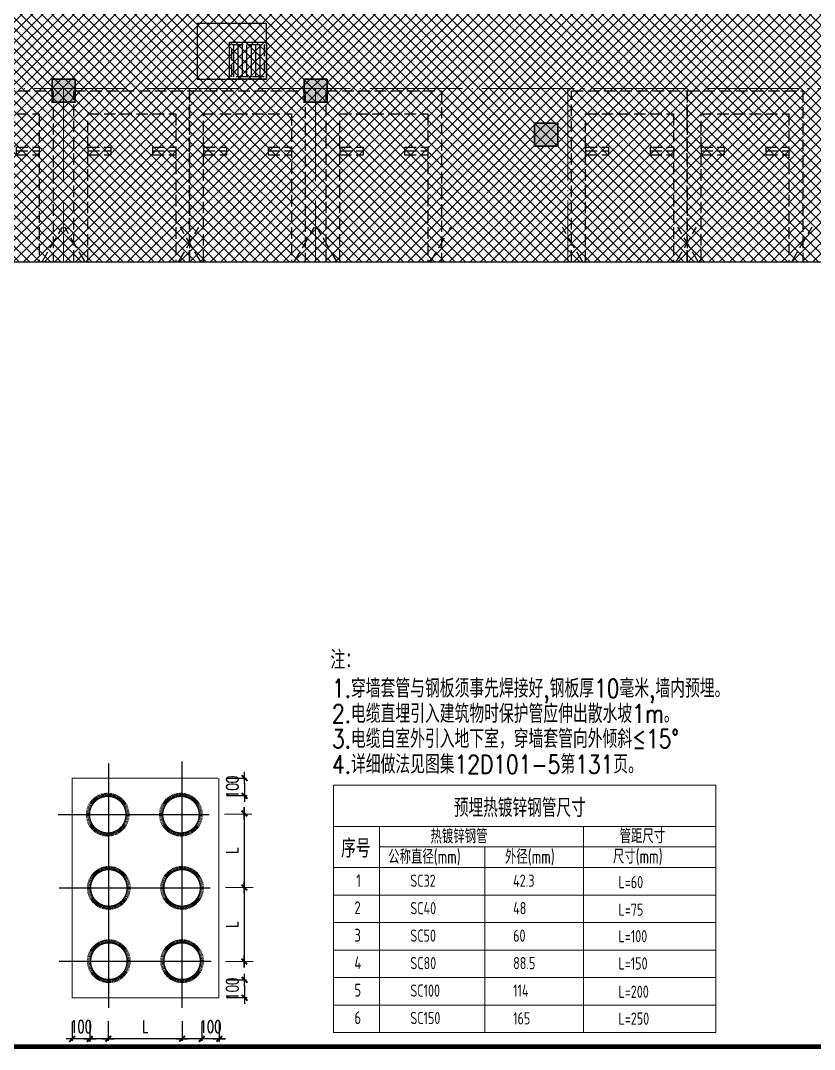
# Model space of a CAD drawing. Extents: x 3002737 to 4077523, y -995787 to -7267.
# Drawn here: x 3454738 to 3471904, y -757247 to -735006 of the extents above; entities that cross this region are included whole.
import ezdxf
from ezdxf.xclip import XClip

# ---------------------------------------------------------------- set-up
doc = ezdxf.new("R2010")
doc.units = 0
doc.header["$LTSCALE"] = 1000
doc.header["$MEASUREMENT"] = 0
doc.header["$XCLIPFRAME"] = 2
for name, pattern in [('CENTER', [50.8, 31.75, -6.35, 6.35, -6.35]), ('DASH', [0.35, 0.25, -0.1]), ('DOTE', [2.42, 2, -0.2, 0.02, -0.2])]:
    doc.linetypes.add(name, pattern=pattern)
doc.layers.get('0').update_dxf_attribs({"linetype": 'CONTINUOUS'})
doc.layers.get('Defpoints').update_dxf_attribs({"linetype": 'CONTINUOUS'})
for name, color, linetype in [('!!DIM-照明', 7, 'CONTINUOUS'), ('0-R集水坑', 191, 'CONTINUOUS'), ('HS-A-停车位（标准）', 9, 'CONTINUOUS'), ('人防尺寸', 8, 'CONTINUOUS'), ('照明平面导线层', 3, 'CONTINUOUS'), ('照明平面设备层', 2, 'CONTINUOUS')]:
    doc.layers.add(name, color=color, linetype=linetype)
for name, color, linetype, lineweight in [('DOTE', 19, 'DOTE', 9), ('PUB_TEXT', 7, 'CONTINUOUS', 20), ('图框', 147, 'CONTINUOUS', 20), ('填充', 251, 'CONTINUOUS', 5), ('砼柱', 2, 'CONTINUOUS', 35)]:
    doc.layers.add(name, color=color, linetype=linetype, lineweight=lineweight)
doc.styles.add('_HZTXT', font='isocp2.shx', dxfattribs={"width": 0.8, "bigfont": 'hztxt.shx'})
doc.styles.add('_TEL_DIM', font='SIMPLEX', dxfattribs={"width": 0.8, "height": 3.5, "bigfont": 'HZTXT'})
doc.styles.add('DIM_FONT', font='SIMPLEX', dxfattribs={"width": 0.7, "bigfont": 'GBCBIG'})

# ---------------------------------------------------------------- blocks, each defined once
blk = doc.blocks.new('_DIMX')
blk.add_line((-150, 0), (150, 0))
at = {"const_width": 50}
blk.add_lwpolyline([(-70, -70), (70, 70)], dxfattribs=at)
blk = doc.blocks.new('A$C25A378E3')
at = {"layer": 'HS-A-停车位（标准）', "linetype": 'DASH'}
for p, q in [((300, 4280), (800, 4280)), ((300, 4280), (300, 4120)), ((800, 4280), (800, 4120)), ((1700, 4280), (2200, 4280)), ((1700, 4280), (1700, 4120)), ((2200, 4280), (2200, 4120)), ((300, 4200), (800, 4200)), ((300, 4120), (800, 4120)), ((1700, 4200), (2200, 4200)), ((1700, 4120), (2200, 4120)), ((300, 1700), (-200, 2550)), ((2200, 1700), (2700, 2550))]:
    blk.add_line(p, q, dxfattribs=at)
for points in [[(0, 5500), (2500, 5500), (2500, 0), (0, 0)], [(300, 5000), (2200, 5000), (2200, 0), (300, 0)]]:
    blk.add_lwpolyline(points, close=True, dxfattribs=at)
blk = doc.blocks.new('TIY8O')
at = {"layer": '0-R集水坑', "linetype": 'DASH'}
h = blk.add_hatch(dxfattribs=at)
h.set_pattern_fill('LINE', color=191, scale=100, angle=-90, style=0)
h.set_pattern_definition([(270, (-235326.66, -492619.82), (95.25, -8e-14), [])])
h.paths.add_polyline_path([(251193, 63603), (251193, 62903), (250493, 62903), (250493, 63603)])
at = {"layer": '0-R集水坑', "color": 191, "elevation": 0}
for points in [[(250443, 62453), (251943, 62453), (251943, 63653), (250443, 63653)], [(251243, 63653), (251243, 62853), (250443, 62853), (250443, 63653)]]:
    blk.add_lwpolyline(points, close=True, dxfattribs=at)
at = {"layer": '0-R集水坑', "color": 191, "linetype": 'DASH', "elevation": 0}
blk.add_lwpolyline([(251193, 63603), (251193, 62903), (250493, 62903), (250493, 63603)], close=True, dxfattribs=at)
blk = doc.blocks.new('A$C24B36177')
for points in [[(-10525, -29697), (-11025, -29697), (-11025, -30197), (-10525, -30197)], [(-5075, -29697), (-5575, -29697), (-5575, -30197), (-5075, -30197)], [(-90, -30647), (-590, -30647), (-590, -31147), (-90, -31147)]]:
    blk.add_hatch(color=252).paths.add_polyline_path(points)
at = {"layer": '砼柱', "color": 252, "lineweight": 35}
for points in [[(-10525, -29697), (-11025, -29697), (-11025, -30197), (-10525, -30197)], [(-5075, -29697), (-5575, -29697), (-5575, -30197), (-5075, -30197)], [(-90, -30647), (-590, -30647), (-590, -31147), (-90, -31147)]]:
    blk.add_lwpolyline(points, close=True, dxfattribs=at)
blk = doc.blocks.new('A$C74D73064')
at = {"layer": '填充'}
h = blk.add_hatch(dxfattribs=at)
h.set_pattern_fill('ANSI37', color=252, scale=100, style=0)
h.set_pattern_definition([(45, (953418.07, -464688.25), (-112.253202, 112.253202), []), (135, (953418.07, -464688.25), (-112.253202, -112.253202), [])])
h.paths.add_polyline_path([(80665, 65672), (80665, 67372), (76315, 67372), (76315, 65922), (73815, 65922), (73816, 63022), (71716, 63022), (71716, 58173), (76465, 58173), (76465, 57472), (81365, 57472), (81365, 59522), (81765, 59522), (81765, 61372), (79315, 61373), (79315, 65672)], flags=16)
h.paths.add_polyline_path([(63315, 70272), (117315, 70272), (117315, 50772), (63315, 50772)])
h.paths.add_polyline_path([(104915, 66523), (104915, 67421), (100066, 67423), (100066, 65673), (101316, 65673), (101315, 61473), (96715, 61473), (96715, 58173), (101465, 58173), (101465, 57472), (104165, 57472), (104165, 59522), (107365, 59522), (107365, 63822), (106865, 63822), (106865, 66523)], flags=16)
at = {"color": 252}
blk.add_lwpolyline([(63315, 70272), (117315, 70272), (117315, 50772), (63315, 50772)], close=True, dxfattribs=at)
at = {"layer": 'DOTE', "color": 252}
for p, q in [((196116, 54519), (-86385, 54519)), ((89330, 54519), (89330, 8149)), ((94780, 54519), (94780, 8149)), ((100230, 54519), (100230, 8149))]:
    blk.add_line(p, q, dxfattribs=at)
at = {"layer": '填充', "color": 252}
blk.add_lwpolyline([(63315, 70272), (117315, 70272), (117315, 50772), (63315, 50772)], close=True, dxfattribs=at)
at = {"color": 252}
blk.add_blockref('A$C24B36177', (100105, 84419), dxfattribs=at)
at = {"layer": '0-R集水坑', "color": 252, "rotation": 180}
blk.add_blockref('TIY8O', (344158, 118375, 0), dxfattribs=at)
at = {"layer": 'HS-A-停车位（标准）', "color": 252, "linetype": 'DASH', "rotation": 0.000644038787326284}
for p in [(86605, 48969), (89555, 48969), (92055, 48969), (95005, 48969), (100315, 48969), (102815, 48969)]:
    blk.add_blockref('A$C25A378E3', p, dxfattribs=at)

msp = doc.modelspace()

# ---------------------------------------------------------------- linework, layer by layer
at = {"color": 0, "linetype": 'ByBlock'}
for p, q in [((3459576.8, -752146), (3459576.8, -753744.7)), ((3459576.8, -753746.8), (3459576.8, -755345.5)), ((3456632.1, -757016), (3455841.9, -757016)), ((3458231.2, -757016), (3456633.9, -757016)), ((3459023.9, -757016), (3458232.9, -757016))]:
    msp.add_line(p, q, dxfattribs=at)
at = {"layer": 'Defpoints', "color": 0, "linetype": 'ByBlock'}
for p in [(3459576.8, -752145.1), (3459639.7, -752145.1), (3459639.7, -752145.1), (3459576.8, -753745.6), (3459639.7, -753745.6), (3459639.7, -753745.9), (3459576.8, -755346.4), (3459639.6, -755346.4), (3459639.6, -755346.4), (3455838, -757016), (3455855.8, -756952.5), (3455855.8, -757019.4), (3456633, -756949.1), (3456633, -756949.1), (3456633, -757016), (3458232.1, -756949.1), (3458232.1, -756949.1), (3458232.1, -757016), (3458638.8, -757016), (3458656.6, -756952.5), (3458656.6, -757019.4)]:
    msp.add_point(p, dxfattribs=at)
at = {"layer": 'PUB_TEXT', "color": 7}
for p, q in [((3459000.5, -751381.3), (3455856.8, -751381.3)), ((3455856.8, -751381.3), (3455856.8, -756131.3)), ((3459024.5, -756131.3), (3459024.5, -751381.3)), ((3456501, -751794.7), (3456478.4, -751725.2)), ((3456520.9, -751788.9), (3456502, -751718.3)), ((3456541.1, -751784.1), (3456525.9, -751712.6)), ((3456561.5, -751780.4), (3456550, -751708.2)), ((3456582, -751777.8), (3456574.4, -751705.1)), ((3456602.7, -751776.2), (3456598.9, -751703.2)), ((3456623.4, -751775.7), (3456623.4, -751702.7)), ((3456644.1, -751776.4), (3456648, -751703.4)), ((3456664.8, -751778.1), (3456672.4, -751705.4)), ((3456685.3, -751780.8), (3456696.8, -751708.6)), ((3456705.7, -751784.7), (3456720.9, -751713.2)), ((3456725.9, -751789.6), (3456744.8, -751719)), ((3456745.7, -751795.5), (3456768.3, -751726)), ((3458084.8, -751794.7), (3458062.2, -751725.2)), ((3458104.7, -751788.9), (3458085.8, -751718.3)), ((3458124.9, -751784.1), (3458109.7, -751712.6)), ((3458145.3, -751780.4), (3458133.9, -751708.2)), ((3458165.9, -751777.8), (3458158.2, -751705.1)), ((3458186.5, -751776.2), (3458182.7, -751703.2)), ((3458207.3, -751775.7), (3458207.3, -751702.7)), ((3458228, -751776.4), (3458231.8, -751703.4)), ((3458248.6, -751778.1), (3458256.3, -751705.4)), ((3458269.2, -751780.8), (3458280.6, -751708.6)), ((3458289.6, -751784.7), (3458304.7, -751713.2)), ((3458309.7, -751789.6), (3458328.6, -751719)), ((3458329.5, -751795.5), (3458352.1, -751726)), ((3461508, -756880.8), (3461508, -751535.5)), ((3461508, -751535.5), (3469770.1, -751535.5)), ((3469770.1, -751535.5), (3469770.1, -756880.8)), ((3456279.8, -751972.6), (3456216.5, -751936)), ((3456290.7, -751954.9), (3456229.4, -751915.1)), ((3456302.5, -751937.9), (3456243.4, -751894.9)), ((3456315.2, -751921.5), (3456258.4, -751875.5)), ((3456328.7, -751905.8), (3456274.4, -751856.9)), ((3456343, -751890.8), (3456291.4, -751839.1)), ((3456358.1, -751876.6), (3456309.2, -751822.2)), ((3456373.9, -751863.2), (3456327.9, -751806.4)), ((3456390.4, -751850.6), (3456347.5, -751791.5)), ((3456407.6, -751838.9), (3456367.7, -751777.6)), ((3456425.3, -751828.1), (3456388.7, -751764.8)), ((3456443.5, -751818.3), (3456410.3, -751753.2)), ((3456462.3, -751809.4), (3456432.5, -751742.7)), ((3456481.4, -751801.6), (3456455.2, -751733.3)), ((3456765.2, -751802.5), (3456791.4, -751734.3)), ((3456784.4, -751810.5), (3456814.1, -751743.7)), ((3456803, -751819.5), (3456836.2, -751754.4)), ((3456821.2, -751829.5), (3456857.8, -751766.2)), ((3456838.9, -751840.3), (3456878.7, -751779)), ((3456855.9, -751852.1), (3456898.9, -751793)), ((3456872.3, -751864.8), (3456918.3, -751808)), ((3456888, -751878.3), (3456936.9, -751824)), ((3456903, -751892.7), (3456954.7, -751841)), ((3456917.2, -751907.7), (3456971.6, -751858.8)), ((3456930.6, -751923.6), (3456987.4, -751877.6)), ((3456943.2, -751940), (3457002.3, -751897.1)), ((3456954.9, -751957.2), (3457016.2, -751917.4)), ((3456965.7, -751974.9), (3457029, -751938.3)), ((3457863.7, -751972.6), (3457800.4, -751936)), ((3457874.6, -751954.9), (3457813.3, -751915.1)), ((3457886.4, -751937.9), (3457827.2, -751894.9)), ((3457899, -751921.5), (3457842.2, -751875.5)), ((3457912.6, -751905.8), (3457858.2, -751856.9)), ((3457926.9, -751890.8), (3457875.2, -751839.1)), ((3457942, -751876.6), (3457893.1, -751822.2)), ((3457957.8, -751863.2), (3457911.8, -751806.4)), ((3457974.3, -751850.6), (3457931.3, -751791.5)), ((3457991.4, -751838.9), (3457951.6, -751777.6)), ((3458009.1, -751828.1), (3457972.6, -751764.8)), ((3458027.4, -751818.3), (3457994.2, -751753.2)), ((3458046.1, -751809.4), (3458016.4, -751742.7)), ((3458065.3, -751801.6), (3458039.1, -751733.3)), ((3458349.1, -751802.5), (3458375.3, -751734.3)), ((3458368.2, -751810.5), (3458397.9, -751743.7)), ((3458386.9, -751819.5), (3458420.1, -751754.4)), ((3458405.1, -751829.5), (3458441.6, -751766.2)), ((3458422.7, -751840.4), (3458462.5, -751779)), ((3458439.7, -751852.1), (3458482.7, -751793)), ((3458456.1, -751864.8), (3458502.1, -751808)), ((3458471.9, -751878.3), (3458520.8, -751824)), ((3458486.9, -751892.7), (3458538.5, -751841)), ((3458501.1, -751907.7), (3458555.4, -751858.8)), ((3458514.5, -751923.6), (3458571.3, -751877.6)), ((3458527, -751940), (3458586.2, -751897.1)), ((3458538.7, -751957.2), (3458600, -751917.4)), ((3458549.5, -751974.9), (3458612.8, -751938.3)), ((3456226.1, -752170.4), (3456153, -752170.4)), ((3456226.7, -752149.7), (3456153.8, -752145.8)), ((3456228.4, -752129), (3456155.8, -752121.4)), ((3456231.2, -752108.5), (3456159, -752097)), ((3456235.1, -752088.1), (3456163.6, -752072.9)), ((3456240, -752067.9), (3456169.4, -752049)), ((3456245.9, -752048.1), (3456176.4, -752025.5)), ((3456252.9, -752028.6), (3456184.7, -752002.4)), ((3456260.9, -752009.4), (3456194.1, -751979.7)), ((3456269.9, -751990.8), (3456204.8, -751957.6)), ((3456975.5, -751993.1), (3457040.6, -751959.9)), ((3456984.4, -752011.9), (3457051.1, -751982.1)), ((3456992.2, -752031), (3457060.5, -752004.8)), ((3456999.1, -752050.6), (3457068.6, -752028)), ((3457004.9, -752070.5), (3457075.5, -752051.6)), ((3457009.7, -752090.7), (3457081.2, -752075.5)), ((3457013.4, -752111.1), (3457085.6, -752099.6)), ((3457016, -752131.6), (3457088.7, -752124)), ((3457017.6, -752152.3), (3457090.6, -752148.5)), ((3457018.1, -752173), (3457091.1, -752173)), ((3457810, -752170.4), (3457736.9, -752170.4)), ((3457810.6, -752149.7), (3457737.6, -752145.8)), ((3457812.3, -752129), (3457739.6, -752121.4)), ((3457815.1, -752108.5), (3457742.9, -752097)), ((3457818.9, -752088.1), (3457747.4, -752072.9)), ((3457823.8, -752067.9), (3457753.2, -752049)), ((3457829.8, -752048.1), (3457760.2, -752025.5)), ((3457836.7, -752028.6), (3457768.5, -752002.4)), ((3457844.7, -752009.4), (3457778, -751979.7)), ((3457853.7, -751990.8), (3457788.6, -751957.6)), ((3458559.3, -751993.1), (3458624.5, -751959.9)), ((3458568.2, -752011.9), (3458635, -751982.1)), ((3458576.1, -752031), (3458644.3, -752004.9)), ((3458582.9, -752050.6), (3458652.4, -752028)), ((3458588.7, -752070.5), (3458659.3, -752051.6)), ((3458593.5, -752090.7), (3458665, -752075.5)), ((3458597.2, -752111.1), (3458669.4, -752099.6)), ((3458599.9, -752131.6), (3458672.6, -752124)), ((3458601.4, -752152.3), (3458674.4, -752148.5)), ((3458601.9, -752173), (3458675, -752173)), ((3459144.5, -752161.9), (3459741.3, -752161.9)), ((3459144.5, -752161.9), (3459741.3, -752161.9)), ((3456226.6, -752191.1), (3456153.6, -752194.9)), ((3456228.2, -752211.8), (3456155.5, -752219.4)), ((3456230.8, -752232.3), (3456158.6, -752243.8)), ((3456234.5, -752252.7), (3456163, -752267.9)), ((3456239.3, -752272.9), (3456168.7, -752291.8)), ((3456245.1, -752292.8), (3456175.6, -752315.4)), ((3456252, -752312.4), (3456183.7, -752338.6)), ((3456259.8, -752331.5), (3456193.1, -752361.3)), ((3456268.7, -752350.3), (3456203.6, -752383.5)), ((3456278.5, -752368.5), (3456215.2, -752405.1)), ((3456289.3, -752386.2), (3456228, -752426.1)), ((3456953.5, -752388.5), (3457014.8, -752428.3)), ((3456964.3, -752370.8), (3457027.6, -752407.4)), ((3456974.3, -752352.6), (3457039.4, -752385.8)), ((3456983.3, -752334), (3457050.1, -752363.7)), ((3456991.3, -752314.8), (3457059.5, -752341)), ((3456998.3, -752295.3), (3457067.8, -752317.9)), ((3457004.2, -752275.5), (3457074.8, -752294.4)), ((3457009.1, -752255.3), (3457080.6, -752270.5)), ((3457013, -752235), (3457085.2, -752246.4)), ((3457015.7, -752214.4), (3457088.4, -752222.1)), ((3457017.4, -752193.8), (3457090.4, -752197.6)), ((3457810.4, -752191.1), (3457737.5, -752194.9)), ((3457812, -752211.8), (3457739.3, -752219.4)), ((3457814.6, -752232.3), (3457742.4, -752243.8)), ((3457818.4, -752252.7), (3457746.9, -752267.9)), ((3457823.1, -752272.9), (3457752.5, -752291.8)), ((3457828.9, -752292.8), (3457759.4, -752315.4)), ((3457835.8, -752312.4), (3457767.6, -752338.6)), ((3457843.7, -752331.5), (3457776.9, -752361.3)), ((3457852.5, -752350.3), (3457787.4, -752383.5)), ((3457862.4, -752368.5), (3457799.1, -752405.1)), ((3457873.1, -752386.3), (3457811.8, -752426.1)), ((3458537.3, -752388.5), (3458598.6, -752428.3)), ((3458548.2, -752370.8), (3458611.5, -752407.4)), ((3458558.1, -752352.6), (3458623.3, -752385.8)), ((3458567.1, -752334), (3458633.9, -752363.7)), ((3458575.1, -752314.8), (3458643.4, -752341)), ((3458582.1, -752295.3), (3458651.6, -752317.9)), ((3458588.1, -752275.5), (3458658.7, -752294.4)), ((3458593, -752255.3), (3458664.5, -752270.5)), ((3458596.8, -752235), (3458669, -752246.4)), ((3458599.6, -752214.4), (3458672.3, -752222.1)), ((3458601.3, -752193.8), (3458674.3, -752197.6)), ((3456301, -752403.4), (3456241.8, -752446.3)), ((3456313.5, -752419.9), (3456256.7, -752465.9)), ((3456327, -752435.7), (3456272.6, -752484.6)), ((3456341.2, -752450.8), (3456289.5, -752502.4)), ((3456356.2, -752465.1), (3456307.3, -752519.4)), ((3456371.9, -752478.6), (3456325.9, -752535.4)), ((3456388.3, -752491.3), (3456345.3, -752550.4)), ((3456405.3, -752503.1), (3456365.5, -752564.4)), ((3456423, -752514), (3456386.4, -752577.3)), ((3456441.2, -752523.9), (3456408, -752589)), ((3456459.8, -752532.9), (3456430.1, -752599.7)), ((3456479, -752540.9), (3456452.8, -752609.1)), ((3456498.5, -752547.9), (3456475.9, -752617.4)), ((3456518.3, -752553.8), (3456499.4, -752624.4)), ((3456538.5, -752558.7), (3456523.3, -752630.2)), ((3456558.8, -752562.6), (3456547.4, -752634.8)), ((3456579.4, -752565.4), (3456571.7, -752638)), ((3456600, -752567.1), (3456596.2, -752640)), ((3456620.8, -752567.7), (3456620.8, -752640.8)), ((3456641.5, -752567.2), (3456645.3, -752640.2)), ((3456662.2, -752565.6), (3456669.8, -752638.3)), ((3456682.7, -752563), (3456694.2, -752635.2)), ((3456703.1, -752559.3), (3456718.3, -752630.8)), ((3456723.3, -752554.5), (3456742.2, -752625.1)), ((3456743.2, -752548.7), (3456765.8, -752618.2)), ((3456762.8, -752541.8), (3456789, -752610.1)), ((3456781.9, -752534), (3456811.7, -752600.7)), ((3456800.7, -752525.1), (3456833.9, -752590.2)), ((3456818.9, -752515.3), (3456855.5, -752578.6)), ((3456836.6, -752504.5), (3456876.4, -752565.8)), ((3456853.8, -752492.8), (3456896.7, -752552)), ((3456870.2, -752480.3), (3456916.2, -752537.1)), ((3456886.1, -752466.8), (3456935, -752521.2)), ((3456901.1, -752452.6), (3456952.8, -752504.3)), ((3456915.5, -752437.6), (3456969.8, -752486.5)), ((3456929, -752421.9), (3456985.8, -752467.9)), ((3456941.7, -752405.5), (3457000.8, -752448.5)), ((3457884.8, -752403.4), (3457825.7, -752446.3)), ((3457897.4, -752419.9), (3457840.6, -752465.9)), ((3457910.8, -752435.7), (3457856.5, -752484.6)), ((3457925, -752450.8), (3457873.3, -752502.4)), ((3457940, -752465.1), (3457891.1, -752519.4)), ((3457955.7, -752478.6), (3457909.7, -752535.4)), ((3457972.1, -752491.3), (3457929.2, -752550.4)), ((3457989.2, -752503.1), (3457949.4, -752564.4)), ((3458006.8, -752514), (3457970.3, -752577.3)), ((3458025, -752523.9), (3457991.8, -752589)), ((3458043.7, -752532.9), (3458013.9, -752599.7)), ((3458062.8, -752540.9), (3458036.6, -752609.1)), ((3458082.3, -752547.9), (3458059.7, -752617.4)), ((3458102.2, -752553.8), (3458083.3, -752624.4)), ((3458122.3, -752558.7), (3458107.1, -752630.2)), ((3458142.7, -752562.6), (3458131.2, -752634.8)), ((3458163.2, -752565.4), (3458155.6, -752638)), ((3458183.9, -752567.1), (3458180.1, -752640)), ((3458204.6, -752567.7), (3458204.6, -752640.8)), ((3458225.3, -752567.2), (3458229.2, -752640.2)), ((3458246, -752565.6), (3458253.6, -752638.3)), ((3458266.6, -752563), (3458278, -752635.2)), ((3458287, -752559.3), (3458302.2, -752630.8)), ((3458307.1, -752554.5), (3458326.1, -752625.1)), ((3458327, -752548.7), (3458349.6, -752618.2)), ((3458346.6, -752541.8), (3458372.8, -752610.1)), ((3458365.8, -752534), (3458395.5, -752600.7)), ((3458384.5, -752525.1), (3458417.7, -752590.2)), ((3458402.8, -752515.3), (3458439.3, -752578.6)), ((3458420.5, -752504.5), (3458460.3, -752565.8)), ((3458437.6, -752492.8), (3458480.6, -752552)), ((3458454.1, -752480.3), (3458500.1, -752537.1)), ((3458469.9, -752466.8), (3458518.8, -752521.2)), ((3458485, -752452.6), (3458536.7, -752504.3)), ((3458499.3, -752437.6), (3458553.6, -752486.5)), ((3458512.8, -752421.9), (3458569.6, -752467.9)), ((3458525.5, -752405.5), (3458584.6, -752448.5)), ((3461508, -752426.3), (3469770.1, -752426.3)), ((3462498, -756880.8), (3462498, -752426.3)), ((3466912.8, -756880.8), (3466912.9, -752426.3)), ((3462498, -752867.7), (3469770.1, -752867.7)), ((3464775.4, -756880.8), (3464775.4, -752867.7)), ((3456314.7, -753538.8), (3456253.4, -753499)), ((3456326.5, -753521.7), (3456267.4, -753478.8)), ((3456339.2, -753505.3), (3456282.4, -753459.3)), ((3456352.7, -753489.6), (3456298.4, -753440.7)), ((3456367, -753474.6), (3456315.3, -753422.9)), ((3456382.1, -753460.4), (3456333.2, -753406.1)), ((3456397.9, -753447), (3456351.9, -753390.2)), ((3456414.4, -753434.4), (3456371.4, -753375.3)), ((3456431.5, -753422.7), (3456391.7, -753361.4)), ((3456449.2, -753412), (3456412.7, -753348.7)), ((3456467.5, -753402.1), (3456434.3, -753337)), ((3456486.2, -753393.3), (3456456.5, -753326.5)), ((3456505.4, -753385.4), (3456479.2, -753317.2)), ((3456525, -753378.6), (3456502.4, -753309)), ((3456544.9, -753372.7), (3456525.9, -753302.1)), ((3456565, -753368), (3456549.8, -753296.5)), ((3456585.4, -753364.3), (3456574, -753292.1)), ((3456606, -753361.6), (3456598.4, -753288.9)), ((3456626.7, -753360.1), (3456622.8, -753287.1)), ((3456647.4, -753359.6), (3456647.4, -753286.5)), ((3456668.1, -753360.2), (3456671.9, -753287.2)), ((3456688.8, -753361.9), (3456696.4, -753289.2)), ((3456709.3, -753364.7), (3456720.8, -753292.5)), ((3456729.7, -753368.5), (3456744.9, -753297)), ((3456749.8, -753373.4), (3456768.7, -753302.8)), ((3456769.7, -753379.4), (3456792.3, -753309.9)), ((3456789.2, -753386.4), (3456815.4, -753318.1)), ((3456808.3, -753394.4), (3456838.1, -753327.6)), ((3456827, -753403.3), (3456860.2, -753338.2)), ((3456845.2, -753413.3), (3456881.7, -753350)), ((3456862.8, -753424.2), (3456902.6, -753362.9)), ((3456879.9, -753436), (3456922.8, -753376.9)), ((3456896.3, -753448.7), (3456942.3, -753391.9)), ((3456912, -753462.2), (3456960.9, -753407.9)), ((3456927, -753476.5), (3456978.7, -753424.8)), ((3456941.2, -753491.6), (3456995.5, -753442.7)), ((3456954.6, -753507.4), (3457011.4, -753461.4)), ((3456967.2, -753523.9), (3457026.3, -753480.9)), ((3456978.9, -753541), (3457040.2, -753501.2)), ((3457898.6, -753538.8), (3457837.2, -753499)), ((3457910.3, -753521.7), (3457851.2, -753478.8)), ((3457923, -753505.3), (3457866.2, -753459.3)), ((3457936.5, -753489.6), (3457882.2, -753440.7)), ((3457950.9, -753474.6), (3457899.2, -753422.9)), ((3457965.9, -753460.4), (3457917, -753406.1)), ((3457981.8, -753447), (3457935.8, -753390.2)), ((3457998.2, -753434.4), (3457955.3, -753375.3)), ((3458015.4, -753422.7), (3457975.6, -753361.4)), ((3458033.1, -753412), (3457996.5, -753348.7)), ((3458051.3, -753402.1), (3458018.1, -753337)), ((3458070.1, -753393.3), (3458040.3, -753326.5)), ((3458089.2, -753385.4), (3458063.1, -753317.2)), ((3458108.8, -753378.6), (3458086.2, -753309)), ((3458128.7, -753372.7), (3458109.8, -753302.1)), ((3458148.9, -753368), (3458133.7, -753296.5)), ((3458169.3, -753364.3), (3458157.8, -753292.1)), ((3458189.8, -753361.6), (3458182.2, -753288.9)), ((3458210.5, -753360.1), (3458206.7, -753287.1)), ((3458231.2, -753359.6), (3458231.2, -753286.5)), ((3458252, -753360.2), (3458255.8, -753287.2)), ((3458272.6, -753361.9), (3458280.3, -753289.2)), ((3458293.2, -753364.7), (3458304.6, -753292.5)), ((3458313.5, -753368.5), (3458328.7, -753297)), ((3458333.7, -753373.4), (3458352.6, -753302.8)), ((3458353.5, -753379.4), (3458376.1, -753309.9)), ((3458373, -753386.4), (3458399.2, -753318.1)), ((3458392.2, -753394.4), (3458421.9, -753327.6)), ((3458410.8, -753403.3), (3458444, -753338.2)), ((3458429, -753413.3), (3458465.6, -753350)), ((3458446.7, -753424.2), (3458486.5, -753362.9)), ((3458463.7, -753436), (3458506.7, -753376.9)), ((3458480.1, -753448.7), (3458526.1, -753391.9)), ((3458495.8, -753462.2), (3458544.7, -753407.9)), ((3458510.8, -753476.5), (3458562.5, -753424.8)), ((3458525, -753491.6), (3458579.4, -753442.7)), ((3458538.5, -753507.4), (3458595.3, -753461.4)), ((3458551, -753523.9), (3458610.2, -753480.9)), ((3458562.7, -753541), (3458624, -753501.2)), ((3461508, -753317.1), (3469770.1, -753317.1)), ((3456250.7, -753733.5), (3456177.7, -753729.7)), ((3456252.4, -753712.8), (3456179.7, -753705.2)), ((3456255.2, -753692.3), (3456183, -753680.9)), ((3456259, -753671.9), (3456187.5, -753656.7)), ((3456263.9, -753651.8), (3456193.3, -753632.9)), ((3456269.9, -753631.9), (3456200.4, -753609.3)), ((3456276.9, -753612.4), (3456208.6, -753586.2)), ((3456284.9, -753593.3), (3456218.1, -753563.6)), ((3456293.9, -753574.6), (3456228.7, -753541.4)), ((3456303.8, -753556.4), (3456240.5, -753519.9)), ((3456989.6, -753558.7), (3457052.9, -753522.2)), ((3456999.5, -753577), (3457064.6, -753543.8)), ((3457008.3, -753595.7), (3457075.1, -753566)), ((3457016.2, -753614.9), (3457084.4, -753588.7)), ((3457023.1, -753634.4), (3457092.6, -753611.9)), ((3457028.9, -753654.3), (3457099.5, -753635.4)), ((3457033.6, -753674.5), (3457105.1, -753659.3)), ((3457037.4, -753694.9), (3457109.6, -753683.5)), ((3457040, -753715.5), (3457112.7, -753707.8)), ((3457834.6, -753733.5), (3457761.6, -753729.7)), ((3457836.3, -753712.8), (3457763.6, -753705.2)), ((3457839, -753692.3), (3457766.8, -753680.9)), ((3457842.9, -753671.9), (3457771.4, -753656.7)), ((3457847.8, -753651.8), (3457777.2, -753632.9)), ((3457853.7, -753631.9), (3457784.2, -753609.3)), ((3457860.7, -753612.4), (3457792.5, -753586.2)), ((3457868.7, -753593.3), (3457801.9, -753563.6)), ((3457877.7, -753574.6), (3457812.6, -753541.4)), ((3457887.7, -753556.4), (3457824.4, -753519.9)), ((3458573.5, -753558.7), (3458636.8, -753522.2)), ((3458583.3, -753577), (3458648.4, -753543.8)), ((3458592.2, -753595.7), (3458658.9, -753566)), ((3458600, -753614.9), (3458668.3, -753588.7)), ((3458606.9, -753634.4), (3458676.4, -753611.9)), ((3458612.7, -753654.3), (3458683.3, -753635.4)), ((3458617.5, -753674.5), (3458689, -753659.3)), ((3458621.2, -753694.9), (3458693.4, -753683.5)), ((3458623.8, -753715.5), (3458696.5, -753707.8)), ((3456250.1, -753754.2), (3456177, -753754.2)), ((3456250.6, -753774.9), (3456177.6, -753778.8)), ((3456252.1, -753795.6), (3456179.5, -753803.3)), ((3456254.8, -753816.2), (3456182.6, -753827.6)), ((3456258.5, -753836.6), (3456187, -753851.8)), ((3456263.3, -753856.7), (3456192.7, -753875.7)), ((3456269.1, -753876.6), (3456199.6, -753899.2)), ((3456275.9, -753896.2), (3456207.7, -753922.4)), ((3456283.8, -753915.4), (3456217, -753945.1)), ((3456292.7, -753934.1), (3456227.5, -753967.3)), ((3456302.5, -753952.4), (3456239.2, -753988.9)), ((3456998.3, -753936.5), (3457063.4, -753969.7)), ((3457007.3, -753917.8), (3457074, -753947.5)), ((3457015.3, -753898.7), (3457083.5, -753924.9)), ((3457022.2, -753879.2), (3457091.8, -753901.7)), ((3457028.2, -753859.3), (3457098.8, -753878.2)), ((3457033.1, -753839.2), (3457104.6, -753854.4)), ((3457036.9, -753818.8), (3457109.1, -753830.2)), ((3457039.7, -753798.2), (3457112.4, -753805.9)), ((3457041.4, -753777.6), (3457114.4, -753781.4)), ((3457041.6, -753736.1), (3457114.5, -753732.3)), ((3457042, -753756.9), (3457115.1, -753756.9)), ((3457833.9, -753754.2), (3457760.9, -753754.2)), ((3457834.4, -753774.9), (3457761.4, -753778.8)), ((3457836, -753795.6), (3457763.3, -753803.3)), ((3457838.6, -753816.2), (3457766.4, -753827.6)), ((3457842.3, -753836.6), (3457770.8, -753851.8)), ((3457847.1, -753856.7), (3457776.5, -753875.7)), ((3457852.9, -753876.6), (3457783.4, -753899.2)), ((3457859.8, -753896.2), (3457791.5, -753922.4)), ((3457867.6, -753915.4), (3457800.9, -753945.1)), ((3457876.5, -753934.1), (3457811.4, -753967.3)), ((3457886.3, -753952.4), (3457823, -753988.9)), ((3458582.1, -753936.5), (3458647.2, -753969.7)), ((3458591.1, -753917.8), (3458657.9, -753947.5)), ((3458599.1, -753898.7), (3458667.3, -753924.9)), ((3458606.1, -753879.2), (3458675.6, -753901.7)), ((3458612, -753859.3), (3458682.6, -753878.2)), ((3458616.9, -753839.2), (3458688.4, -753854.4)), ((3458620.8, -753818.8), (3458693, -753830.2)), ((3458623.6, -753798.2), (3458696.2, -753805.9)), ((3458625.3, -753777.6), (3458698.2, -753781.4)), ((3458625.4, -753736.1), (3458698.4, -753732.3)), ((3458625.9, -753756.9), (3458699, -753756.9)), ((3459168.5, -753745.8), (3459765.3, -753745.8)), ((3459168.5, -753745.8), (3459765.3, -753745.8)), ((3461508, -753911.1), (3469770.1, -753911.2)), ((3456313.3, -753970.1), (3456252, -754009.9)), ((3456325, -753987.2), (3456265.8, -754030.2)), ((3456337.5, -754003.7), (3456280.7, -754049.7)), ((3456350.9, -754019.5), (3456296.6, -754068.4)), ((3456365.1, -754034.6), (3456313.5, -754086.3)), ((3456380.1, -754048.9), (3456331.2, -754103.2)), ((3456395.9, -754062.4), (3456349.9, -754119.2)), ((3456412.3, -754075.1), (3456369.3, -754134.2)), ((3456429.3, -754086.9), (3456389.5, -754148.2)), ((3456446.9, -754097.8), (3456410.4, -754161.1)), ((3456465.1, -754107.7), (3456431.9, -754172.9)), ((3456483.8, -754116.7), (3456454.1, -754183.5)), ((3456502.9, -754124.7), (3456476.7, -754193)), ((3456522.5, -754131.7), (3456499.9, -754201.2)), ((3456542.3, -754137.7), (3456523.4, -754208.3)), ((3456562.5, -754142.6), (3456547.3, -754214.1)), ((3456582.8, -754146.4), (3456571.4, -754218.6)), ((3456603.4, -754149.2), (3456595.7, -754221.9)), ((3456624, -754150.9), (3456620.2, -754223.9)), ((3456644.7, -754151.5), (3456644.7, -754224.6)), ((3456665.5, -754151), (3456669.3, -754224)), ((3456686.1, -754149.5), (3456693.8, -754222.2)), ((3456706.7, -754146.8), (3456718.1, -754219)), ((3456727.1, -754143.1), (3456742.3, -754214.6)), ((3456747.3, -754138.4), (3456766.2, -754209)), ((3456767.2, -754132.5), (3456789.8, -754202)), ((3456786.7, -754125.7), (3456812.9, -754193.9)), ((3456805.9, -754117.8), (3456835.6, -754184.6)), ((3456824.7, -754108.9), (3456857.8, -754174.1)), ((3456842.9, -754099.1), (3456879.4, -754162.4)), ((3456860.6, -754088.3), (3456900.4, -754149.6)), ((3456877.7, -754076.7), (3456920.7, -754135.8)), ((3456894.2, -754064.1), (3456940.2, -754120.9)), ((3456910, -754050.7), (3456958.9, -754105)), ((3456925.1, -754036.5), (3456976.8, -754088.1)), ((3456939.4, -754021.5), (3456993.8, -754070.4)), ((3456953, -754005.8), (3457009.8, -754051.8)), ((3456965.6, -753989.4), (3457024.8, -754032.3)), ((3456977.4, -753972.3), (3457038.7, -754012.1)), ((3456988.3, -753954.7), (3457051.6, -753991.2)), ((3457897.1, -753970.1), (3457835.8, -754009.9)), ((3457908.8, -753987.2), (3457849.7, -754030.2)), ((3457921.4, -754003.7), (3457864.6, -754049.7)), ((3457934.8, -754019.5), (3457880.4, -754068.4)), ((3457949, -754034.6), (3457897.3, -754086.3)), ((3457964, -754048.9), (3457915.1, -754103.2)), ((3457979.7, -754062.4), (3457933.7, -754119.2)), ((3457996.1, -754075.1), (3457953.1, -754134.2)), ((3458013.1, -754086.9), (3457973.3, -754148.2)), ((3458030.8, -754097.8), (3457994.2, -754161.1)), ((3458049, -754107.7), (3458015.8, -754172.9)), ((3458067.6, -754116.7), (3458037.9, -754183.5)), ((3458086.8, -754124.7), (3458060.6, -754193)), ((3458106.3, -754131.7), (3458083.7, -754201.2)), ((3458126.1, -754137.7), (3458107.2, -754208.3)), ((3458146.3, -754142.6), (3458131.1, -754214.1)), ((3458166.7, -754146.4), (3458155.2, -754218.6)), ((3458187.2, -754149.2), (3458179.6, -754221.9)), ((3458207.9, -754150.9), (3458204, -754223.9)), ((3458228.6, -754151.5), (3458228.6, -754224.6)), ((3458249.3, -754151), (3458253.1, -754224)), ((3458270, -754149.5), (3458277.6, -754222.2)), ((3458290.5, -754146.8), (3458302, -754219)), ((3458310.9, -754143.1), (3458326.1, -754214.6)), ((3458331.1, -754138.4), (3458350, -754209)), ((3458351, -754132.5), (3458373.6, -754202)), ((3458370.6, -754125.7), (3458396.8, -754193.9)), ((3458389.7, -754117.8), (3458419.5, -754184.6)), ((3458408.5, -754108.9), (3458441.7, -754174.1)), ((3458426.7, -754099.1), (3458463.3, -754162.4)), ((3458444.4, -754088.3), (3458484.3, -754149.6)), ((3458461.6, -754076.7), (3458504.5, -754135.8)), ((3458478.1, -754064.1), (3458524.1, -754120.9)), ((3458493.9, -754050.7), (3458542.8, -754105)), ((3458509, -754036.5), (3458560.6, -754088.1)), ((3458523.3, -754021.5), (3458577.6, -754070.4)), ((3458536.8, -754005.8), (3458593.6, -754051.8)), ((3458549.5, -753989.4), (3458608.6, -754032.3)), ((3458561.3, -753972.3), (3458622.6, -754012.1)), ((3458572.2, -753954.7), (3458635.5, -753991.2)), ((3461508, -754505.1), (3469770.1, -754505.1)), ((3456326.5, -755105.6), (3456267.4, -755062.6)), ((3456339.2, -755089.2), (3456282.4, -755043.2)), ((3456352.7, -755073.4), (3456298.4, -755024.5)), ((3456367, -755058.5), (3456315.3, -755006.8)), ((3456382.1, -755044.2), (3456333.2, -754989.9)), ((3456397.9, -755030.8), (3456351.9, -754974)), ((3456414.4, -755018.3), (3456371.4, -754959.1)), ((3456431.5, -755006.6), (3456391.7, -754945.3)), ((3456449.2, -754995.8), (3456412.7, -754932.5)), ((3456467.5, -754986), (3456434.3, -754920.9)), ((3456486.2, -754977.1), (3456456.5, -754910.3)), ((3456505.4, -754969.2), (3456479.2, -754901)), ((3456525, -754962.4), (3456502.4, -754892.9)), ((3456544.9, -754956.6), (3456525.9, -754886)), ((3456565, -754951.8), (3456549.8, -754880.3)), ((3456585.4, -754948.1), (3456574, -754875.9)), ((3456606, -754945.5), (3456598.4, -754872.8)), ((3456626.7, -754943.9), (3456622.8, -754870.9)), ((3456647.4, -754943.4), (3456647.4, -754870.3)), ((3456668.1, -754944), (3456671.9, -754871)), ((3456688.8, -754945.7), (3456696.4, -754873)), ((3456709.3, -754948.5), (3456720.8, -754876.3)), ((3456729.7, -754952.4), (3456744.9, -754880.9)), ((3456749.8, -754957.3), (3456768.7, -754886.7)), ((3456769.7, -754963.2), (3456792.3, -754893.7)), ((3456789.2, -754970.2), (3456815.4, -754902)), ((3456808.3, -754978.2), (3456838.1, -754911.4)), ((3456827, -754987.2), (3456860.2, -754922.1)), ((3456845.2, -754997.1), (3456881.7, -754933.8)), ((3456862.8, -755008), (3456902.6, -754946.7)), ((3456879.9, -755019.8), (3456922.8, -754960.7)), ((3456896.3, -755032.5), (3456942.3, -754975.7)), ((3456912, -755046), (3456960.9, -754991.7)), ((3456927, -755060.3), (3456978.7, -755008.6)), ((3456941.2, -755075.4), (3456995.5, -755026.5)), ((3456954.6, -755091.2), (3457011.4, -755045.2)), ((3457910.3, -755105.6), (3457851.2, -755062.6)), ((3457923, -755089.2), (3457866.2, -755043.2)), ((3457936.5, -755073.4), (3457882.2, -755024.5)), ((3457950.9, -755058.5), (3457899.2, -755006.8)), ((3457965.9, -755044.2), (3457917, -754989.9)), ((3457981.8, -755030.8), (3457935.8, -754974)), ((3457998.2, -755018.3), (3457955.3, -754959.1)), ((3458015.4, -755006.6), (3457975.6, -754945.3)), ((3458033.1, -754995.8), (3457996.5, -754932.5)), ((3458051.3, -754986), (3458018.1, -754920.9)), ((3458070.1, -754977.1), (3458040.3, -754910.3)), ((3458089.2, -754969.2), (3458063, -754901)), ((3458108.8, -754962.4), (3458086.2, -754892.9)), ((3458128.7, -754956.6), (3458109.8, -754886)), ((3458148.9, -754951.8), (3458133.7, -754880.3)), ((3458169.3, -754948.1), (3458157.8, -754875.9)), ((3458189.8, -754945.5), (3458182.2, -754872.8)), ((3458210.5, -754943.9), (3458206.7, -754870.9)), ((3458231.2, -754943.4), (3458231.2, -754870.3)), ((3458252, -754944), (3458255.8, -754871)), ((3458272.6, -754945.7), (3458280.3, -754873)), ((3458293.2, -754948.5), (3458304.6, -754876.3)), ((3458313.5, -754952.4), (3458328.7, -754880.9)), ((3458333.7, -754957.3), (3458352.6, -754886.7)), ((3458353.5, -754963.2), (3458376.1, -754893.7)), ((3458373, -754970.2), (3458399.2, -754902)), ((3458392.2, -754978.2), (3458421.9, -754911.4)), ((3458410.8, -754987.2), (3458444, -754922.1)), ((3458429, -754997.1), (3458465.6, -754933.8)), ((3458446.7, -755008), (3458486.5, -754946.7)), ((3458463.7, -755019.8), (3458506.7, -754960.7)), ((3458480.1, -755032.5), (3458526.1, -754975.7)), ((3458495.8, -755046), (3458544.7, -754991.7)), ((3458510.8, -755060.3), (3458562.5, -755008.6)), ((3458525, -755075.4), (3458579.4, -755026.5)), ((3458538.5, -755091.2), (3458595.3, -755045.2)), ((3456255.2, -755276.1), (3456183, -755264.7)), ((3456259, -755255.8), (3456187.5, -755240.6)), ((3456263.9, -755235.6), (3456193.3, -755216.7)), ((3456269.9, -755215.8), (3456200.4, -755193.2)), ((3456276.9, -755196.2), (3456208.6, -755170.1)), ((3456284.9, -755177.1), (3456218.1, -755147.4)), ((3456293.9, -755158.4), (3456228.7, -755125.3)), ((3456303.8, -755140.3), (3456240.5, -755103.7)), ((3456314.7, -755122.6), (3456253.4, -755082.8)), ((3456967.2, -755107.7), (3457026.3, -755064.7)), ((3456978.9, -755124.8), (3457040.2, -755085)), ((3456989.6, -755142.5), (3457052.9, -755106)), ((3456999.5, -755160.8), (3457064.6, -755127.6)), ((3457008.3, -755179.5), (3457075.1, -755149.8)), ((3457016.2, -755198.7), (3457084.4, -755172.5)), ((3457023.1, -755218.3), (3457092.6, -755195.7)), ((3457028.9, -755238.2), (3457099.5, -755219.3)), ((3457033.6, -755258.4), (3457105.1, -755243.2)), ((3457037.4, -755278.7), (3457109.6, -755267.3)), ((3457839, -755276.1), (3457766.8, -755264.7)), ((3457842.9, -755255.8), (3457771.4, -755240.6)), ((3457847.8, -755235.6), (3457777.2, -755216.7)), ((3457853.7, -755215.8), (3457784.2, -755193.2)), ((3457860.7, -755196.2), (3457792.5, -755170.1)), ((3457868.7, -755177.1), (3457801.9, -755147.4)), ((3457877.7, -755158.4), (3457812.6, -755125.3)), ((3457887.7, -755140.3), (3457824.4, -755103.7)), ((3457898.5, -755122.6), (3457837.2, -755082.8)), ((3458551, -755107.7), (3458610.2, -755064.8)), ((3458562.7, -755124.8), (3458624, -755085)), ((3458573.5, -755142.5), (3458636.8, -755106)), ((3458583.3, -755160.8), (3458648.4, -755127.6)), ((3458592.2, -755179.5), (3458658.9, -755149.8)), ((3458600, -755198.7), (3458668.3, -755172.5)), ((3458606.9, -755218.3), (3458676.4, -755195.7)), ((3458612.7, -755238.2), (3458683.3, -755219.3)), ((3458617.5, -755258.4), (3458689, -755243.2)), ((3458621.2, -755278.7), (3458693.4, -755267.3)), ((3461508, -755099), (3469770.1, -755099)), ((3456250.1, -755338.1), (3456177, -755338.1)), ((3456250.6, -755358.8), (3456177.6, -755362.6)), ((3456250.7, -755317.3), (3456177.7, -755313.5)), ((3456252.1, -755379.5), (3456179.4, -755387.1)), ((3456252.4, -755296.7), (3456179.7, -755289)), ((3456254.8, -755400), (3456182.6, -755411.4)), ((3456258.5, -755420.4), (3456187, -755435.6)), ((3456263.3, -755440.6), (3456192.7, -755459.5)), ((3456269.1, -755460.5), (3456199.6, -755483.1)), ((3456275.9, -755480), (3456207.7, -755506.2)), ((3456283.8, -755499.2), (3456217, -755528.9)), ((3457007.3, -755501.6), (3457074, -755531.4)), ((3457015.3, -755482.5), (3457083.5, -755508.7)), ((3457022.2, -755463), (3457091.8, -755485.6)), ((3457028.2, -755443.1), (3457098.8, -755462.1)), ((3457033.1, -755423), (3457104.6, -755438.2)), ((3457036.9, -755402.6), (3457109.1, -755414.1)), ((3457039.7, -755382.1), (3457112.4, -755389.7)), ((3457040, -755299.3), (3457112.7, -755291.7)), ((3457041.4, -755361.4), (3457114.4, -755365.2)), ((3457041.6, -755320), (3457114.5, -755316.2)), ((3457042, -755340.7), (3457115.1, -755340.7)), ((3457833.9, -755338.1), (3457760.9, -755338.1)), ((3457834.4, -755358.8), (3457761.4, -755362.6)), ((3457834.6, -755317.3), (3457761.6, -755313.5)), ((3457836, -755379.5), (3457763.3, -755387.1)), ((3457836.3, -755296.7), (3457763.6, -755289)), ((3457838.6, -755400), (3457766.4, -755411.4)), ((3457842.3, -755420.4), (3457770.8, -755435.6)), ((3457847.1, -755440.6), (3457776.5, -755459.5)), ((3457852.9, -755460.5), (3457783.4, -755483.1)), ((3457859.8, -755480), (3457791.5, -755506.2)), ((3457867.6, -755499.2), (3457800.9, -755529)), ((3458591.1, -755501.6), (3458657.9, -755531.4)), ((3458599.1, -755482.5), (3458667.3, -755508.7)), ((3458606.1, -755463), (3458675.6, -755485.6)), ((3458612, -755443.1), (3458682.6, -755462.1)), ((3458616.9, -755423), (3458688.4, -755438.2)), ((3458620.8, -755402.6), (3458693, -755414.1)), ((3458623.6, -755382.1), (3458696.2, -755389.7)), ((3458623.8, -755299.3), (3458696.5, -755291.7)), ((3458625.3, -755361.4), (3458698.2, -755365.3)), ((3458625.4, -755320), (3458698.4, -755316.2)), ((3458625.9, -755340.7), (3458699, -755340.7)), ((3459168.5, -755346.6), (3459765.3, -755346.6)), ((3456292.7, -755518), (3456227.5, -755551.1)), ((3456302.5, -755536.2), (3456239.2, -755572.8)), ((3456313.3, -755553.9), (3456252, -755593.7)), ((3456325, -755571), (3456265.8, -755614)), ((3456337.5, -755587.5), (3456280.7, -755633.5)), ((3456350.9, -755603.3), (3456296.6, -755652.3)), ((3456365.1, -755618.4), (3456313.5, -755670.1)), ((3456380.1, -755632.7), (3456331.2, -755687.1)), ((3456395.9, -755646.3), (3456349.9, -755703.1)), ((3456412.3, -755658.9), (3456369.3, -755718.1)), ((3456429.3, -755670.7), (3456389.5, -755732)), ((3456446.9, -755681.6), (3456410.4, -755744.9)), ((3456465.1, -755691.6), (3456431.9, -755756.7)), ((3456483.8, -755700.6), (3456454.1, -755767.3)), ((3456502.9, -755708.6), (3456476.7, -755776.8)), ((3456522.5, -755715.5), (3456499.9, -755785.1)), ((3456542.3, -755721.5), (3456523.4, -755792.1)), ((3456562.4, -755726.4), (3456547.3, -755797.9)), ((3456582.8, -755730.3), (3456571.4, -755802.4)), ((3456706.7, -755730.7), (3456718.1, -755802.9)), ((3456727.1, -755727), (3456742.3, -755798.5)), ((3456747.3, -755722.2), (3456766.2, -755792.8)), ((3456767.2, -755716.4), (3456789.8, -755785.9)), ((3456786.7, -755709.5), (3456812.9, -755777.8)), ((3456805.9, -755701.6), (3456835.6, -755768.4)), ((3456824.6, -755692.8), (3456857.8, -755757.9)), ((3456842.9, -755683), (3456879.4, -755746.3)), ((3456860.6, -755672.2), (3456900.4, -755733.5)), ((3456877.7, -755660.5), (3456920.7, -755719.6)), ((3456894.2, -755647.9), (3456940.2, -755704.7)), ((3456910, -755634.5), (3456958.9, -755688.8)), ((3456925.1, -755620.3), (3456976.8, -755672)), ((3456939.4, -755605.3), (3456993.8, -755654.2)), ((3456953, -755589.6), (3457009.8, -755635.6)), ((3456965.6, -755573.2), (3457024.8, -755616.2)), ((3456977.4, -755556.1), (3457038.7, -755596)), ((3456988.3, -755538.5), (3457051.6, -755575.1)), ((3456998.3, -755520.3), (3457063.4, -755553.5)), ((3457876.5, -755518), (3457811.4, -755551.1)), ((3457886.3, -755536.2), (3457823, -755572.8)), ((3457897.1, -755553.9), (3457835.8, -755593.7)), ((3457908.8, -755571), (3457849.7, -755614)), ((3457921.4, -755587.5), (3457864.6, -755633.5)), ((3457934.8, -755603.3), (3457880.4, -755652.3)), ((3457949, -755618.4), (3457897.3, -755670.1)), ((3457964, -755632.7), (3457915.1, -755687.1)), ((3457979.7, -755646.3), (3457933.7, -755703.1)), ((3457996.1, -755658.9), (3457953.1, -755718.1)), ((3458013.1, -755670.7), (3457973.3, -755732)), ((3458030.8, -755681.6), (3457994.2, -755744.9)), ((3458049, -755691.6), (3458015.8, -755756.7)), ((3458067.6, -755700.6), (3458037.9, -755767.3)), ((3458086.8, -755708.6), (3458060.6, -755776.8)), ((3458106.3, -755715.5), (3458083.7, -755785.1)), ((3458126.1, -755721.5), (3458107.2, -755792.1)), ((3458146.3, -755726.4), (3458131.1, -755797.9)), ((3458166.7, -755730.3), (3458155.2, -755802.4)), ((3458290.5, -755730.7), (3458302, -755802.9)), ((3458310.9, -755727), (3458326.1, -755798.5)), ((3458331.1, -755722.2), (3458350, -755792.8)), ((3458351, -755716.4), (3458373.6, -755785.9)), ((3458370.6, -755709.5), (3458396.8, -755777.8)), ((3458389.7, -755701.6), (3458419.5, -755768.4)), ((3458408.5, -755692.8), (3458441.7, -755757.9)), ((3458426.7, -755683), (3458463.3, -755746.3)), ((3458444.4, -755672.2), (3458484.3, -755733.5)), ((3458461.6, -755660.5), (3458504.5, -755719.6)), ((3458478.1, -755647.9), (3458524.1, -755704.7)), ((3458493.9, -755634.5), (3458542.8, -755688.8)), ((3458509, -755620.3), (3458560.6, -755672)), ((3458523.3, -755605.3), (3458577.6, -755654.2)), ((3458536.8, -755589.6), (3458593.6, -755635.6)), ((3458549.5, -755573.2), (3458608.6, -755616.2)), ((3458561.3, -755556.1), (3458622.6, -755596)), ((3458572.2, -755538.5), (3458635.5, -755575.1)), ((3458582.1, -755520.3), (3458647.2, -755553.5)), ((3461508, -755693), (3469770.1, -755693)), ((3456603.4, -755733), (3456595.7, -755805.7)), ((3456624, -755734.7), (3456620.2, -755807.7)), ((3456644.7, -755735.3), (3456644.7, -755808.4)), ((3456665.5, -755734.9), (3456669.3, -755807.9)), ((3456686.1, -755733.3), (3456693.8, -755806)), ((3458187.2, -755733), (3458179.6, -755805.7)), ((3458207.9, -755734.7), (3458204, -755807.7)), ((3458228.6, -755735.3), (3458228.6, -755808.4)), ((3458249.3, -755734.9), (3458253.1, -755807.9)), ((3458270, -755733.3), (3458277.6, -755806)), ((3455856.8, -756131.3), (3457440.6, -756131.3)), ((3457440.6, -756131.3), (3459024.5, -756131.3)), ((3461508, -756286.9), (3469770.1, -756286.9)), ((3461508, -756880.8), (3469770.1, -756880.8))]:
    msp.add_line(p, q, dxfattribs=at)
at = {"layer": 'PUB_TEXT', "color": 7, "const_width": 27.7}
for points in [[(3456624.7, -751775.7, 1), (3456624.7, -752567.7, 1)], [(3456622.1, -751775.7, -1), (3456622.1, -752567.7, -1)], [(3458208.6, -751775.7, 1), (3458208.6, -752567.7, 1)], [(3458205.9, -751775.7, -1), (3458205.9, -752567.7, -1)], [(3456648.7, -753359.6, 1), (3456648.7, -754151.5, 1)], [(3456646.1, -753359.6, -1), (3456646.1, -754151.5, -1)], [(3458232.6, -753359.6, 1), (3458232.6, -754151.5, 1)], [(3458229.9, -753359.6, -1), (3458229.9, -754151.5, -1)], [(3456648.7, -754943.4, 1), (3456648.7, -755735.3, 1)], [(3456646.1, -754943.4, -1), (3456646.1, -755735.3, -1)], [(3458232.6, -754943.4, 1), (3458232.6, -755735.3, 1)], [(3458229.9, -754943.4, -1), (3458229.9, -755735.3, -1)]]:
    msp.add_lwpolyline(points, format="xyb", dxfattribs=at)
at = {"layer": '人防尺寸', "linetype": 'CENTER'}
for p, q in [((3458232.6, -756351), (3458232.6, -751023.7)), ((3456648.7, -756351), (3456648.7, -751069.4)), ((3455550.1, -752171.7), (3458813.6, -752171.7)), ((3455574.1, -753755.5), (3458837.6, -753755.5)), ((3455574.1, -755339.4), (3458861.5, -755339.4))]:
    msp.add_line(p, q, dxfattribs=at)
at = {"layer": '人防尺寸'}
for p, q in [((3459202.7, -751381.5), (3459626.5, -751381.5)), ((3459202.7, -755745.4), (3459626.5, -755745.4)), ((3455855.4, -756640.3), (3455855.4, -757064)), ((3456633, -756636.8), (3456633, -757060.6)), ((3458234.5, -756636.8), (3458234.5, -757060.6)), ((3458656.2, -756640.3), (3458656.2, -757064))]:
    msp.add_line(p, q, dxfattribs=at)
at = {"layer": '图框', "const_width": 100}
msp.add_lwpolyline([(3500451.8, -757186.6), (3500451.8, -699786.6), (3419851.8, -699786.6), (3419851.8, -757186.6)], close=True, dxfattribs=at)
at = {"layer": '照明平面导线层', "color": 0}
for p, q in [((3459190.2, -751760.4), (3459635.2, -751760.4)), ((3459190.2, -756124.3), (3459635.2, -756124.3)), ((3456233, -756638.5), (3456233, -757080.8)), ((3459033.8, -756638.5), (3459033.8, -757080.8))]:
    msp.add_line(p, q, dxfattribs=at)
at = {"layer": '照明平面设备层', "color": 0}
for p, q in [((3459583, -751494.9), (3459583, -751677.5)), ((3459583, -755858.9), (3459583, -756041.5))]:
    msp.add_line(p, q, dxfattribs=at)

# ---------------------------------------------------------------- block references
at = {"color": 252}
ref = msp.add_blockref('A$C74D73064', (3366338.8, -790994.3), dxfattribs=at)
XClip(ref).set_block_clipping_path([(63315.4263309771, 50772.2529092039), (117315.4131985184, 70272.2529080271)])
at = {"color": 0, "linetype": 'ByBlock'}
for p, xscale, yscale, zscale, rotation in [((3459581.9, -751381.2), 0.8799093295822535, 0.8799093295822535, 0.8799093295822535, 89.99995682177018), ((3459581.9, -751765.9), 0.8799093295822612, 0.8799093295822612, 0.8799093295822612, 269.9999563366216), ((3459576.8, -752145.1), 0.8799093295822612, 0.8799093295822612, 0.8799093295822612, 269.9999563366216), ((3459576.8, -752145.1), 0.8799093295822535, 0.8799093295822535, 0.8799093295822535, 89.99995682177018), ((3459576.8, -753745.6), 0.8799093295822612, 0.8799093295822612, 0.8799093295822612, 269.9999563366216), ((3459576.8, -753745.9), 0.8799093295822535, 0.8799093295822535, 0.8799093295822535, 89.99995682177018), ((3459576.8, -755346.4), 0.8799093295822535, 0.8799093295822535, 0.8799093295822535, 89.99995682177018), ((3459576.8, -755346.4), 0.8799093295822612, 0.8799093295822612, 0.8799093295822612, 269.9999563366216), ((3459581.9, -755745.1), 0.8799093295822535, 0.8799093295822535, 0.8799093295822535, 89.99995682177018), ((3459581.9, -756129.8), 0.8799093295822612, 0.8799093295822612, 0.8799093295822612, 269.9999563366216), ((3455855.8, -757019.4), 0.8799093291165965, 0.8799093291165965, 0.8799093291165965, 179.9999566095176), ((3456234.8, -757019.4), 0.8799093291165965, 0.8799093291165965, 0.8799093291165965, 179.9999566095176), ((3456633, -757016), 0.8799093291165965, 0.8799093291165965, 0.8799093291165965, 179.9999566095176), ((3458232.1, -757016), 0.8799093291165965, 0.8799093291165965, 0.8799093291165965, 179.9999566095176), ((3458656.6, -757019.4), 0.8799093291165965, 0.8799093291165965, 0.8799093291165965, 179.9999566095176), ((3459035.6, -757019.4), 0.8799093291165965, 0.8799093291165965, 0.8799093291165965, 179.9999566095176)]:
    msp.add_blockref('_DIMX', p, dxfattribs=dict(at, xscale=xscale, yscale=yscale, zscale=zscale, rotation=rotation))
at = {"color": 0, "linetype": 'ByBlock', "xscale": 0.8799093291165965, "yscale": 0.8799093291165965, "zscale": 0.8799093291165965}
for p in [(3456234.8, -757019.4), (3456633, -757016), (3458232.1, -757016), (3459035.6, -757019.4)]:
    msp.add_blockref('_DIMX', p, dxfattribs=at)

# ---------------------------------------------------------------- texts
at = {"layer": '!!DIM-照明', "style": '_TEL_DIM', "width": 0.8}
for s, p in [('注：', (3461436.4, -749026.2)), ('1.穿墙套管与钢板须事先焊接好,钢板厚10毫米,墙内预埋。', (3461471.1, -749642.6)), ('2.电缆直埋引入建筑物时保护管应伸出散水坡1m。', (3461471.1, -750190.4)), ('3.电缆自室外引入地下室，穿墙套管向外倾斜≤15°', (3461471.1, -750732.4)), ('4.详细做法见图集12D101-5第131页。', (3461471.1, -751284.5))]:
    msp.add_text(s, height=400, dxfattribs=at).set_placement(p)
at = {"color": 7, "linetype": 'ByBlock', "char_height": 263.97, "attachment_point": 5, "style": 'DIM_FONT'}
for s, insert, rotation in [('\\A1;100', (3459317.9, -751570.9), 89.99996), ('\\A1;L', (3459312.9, -752945.3), 89.99996), ('\\A1;L', (3459312.9, -754546.1), 89.99996), ('\\A1;100', (3459317.9, -755934.9), 89.99996), ('\\A1;L', (3457432.5, -756752), 359.99996), ('\\A1;100', (3456045.1, -756755.5), 359.99996), ('\\A1;100', (3458845.9, -756755.5), 359.99996)]:
    msp.add_mtext(s, dxfattribs=dict(at, insert=insert, rotation=rotation))
at = {"layer": 'PUB_TEXT', "color": 7, "style": '_HZTXT', "width": 0.8}
for s, height, rotation, p in [('预埋热镀锌钢管尺寸', 395.96, 359.99996, (3464108.1, -752223)), ('热镀锌钢管', 307.97, 359.99996, (3463602.9, -752795)), ('管距尺寸', 307.97, 359.99996, (3467691.3, -752789.6)), ('序号', 395.96, 359.99996, (3461671.9, -753099.8)), ('公称直径(mm)', 307.97, 359.99996, (3462687.6, -753236.3)), ('外径(mm)', 307.97, 359.99996, (3465212.9, -753236.3)), ('尺寸(mm)', 307.97, 359.99996, (3467546.4, -753230.9)), ('1', 277.2, 359.99996, (3461996.4, -753737.2)), ('SC32', 263.97, 359.99995, (3463166.4, -753731.2)), ('42.3', 263.97, 359.99995, (3465389.2, -753731.2)), ('L=60', 263.97, 359.99995, (3467668, -753762.6)), ('2', 277.2, 359.99996, (3461957.2, -754323)), ('SC40', 263.97, 359.99995, (3463166.4, -754325.1)), ('48', 263.97, 359.99995, (3465389.2, -754325.1)), ('L=75', 263.97, 359.99995, (3467668, -754356.6)), ('3', 277.2, 359.99996, (3461957.2, -754916.9)), ('SC50', 263.97, 359.99995, (3463166.4, -754919.1)), ('60', 263.97, 359.99995, (3465389.2, -754919.1)), ('L=100', 263.97, 359.99995, (3467668, -754930.6)), ('4', 277.2, 359.99996, (3461957.2, -755510.8)), ('SC80', 263.97, 359.99995, (3463166.4, -755513)), ('88.5', 263.97, 359.99995, (3465389.2, -755513)), ('L=150', 263.97, 359.99995, (3467668, -755519.9)), ('5', 277.2, 359.99996, (3461957.2, -756104.8)), ('SC100', 263.97, 359.99996, (3463166.4, -756106.9)), ('114', 263.97, 359.99996, (3465389.2, -756106.9)), ('L=200', 263.97, 359.99996, (3467668, -756131.9)), ('6', 277.2, 359.99996, (3461957.2, -756698.7)), ('SC150', 263.97, 359.99996, (3463166.4, -756699.4)), ('165', 263.97, 359.99996, (3465389.2, -756707.9)), ('L=250', 263.97, 359.99996, (3467668, -756712.6))]:
    msp.add_text(s, height=height, rotation=rotation, dxfattribs=at).set_placement(p)

doc.saveas('drawing.dxf')
